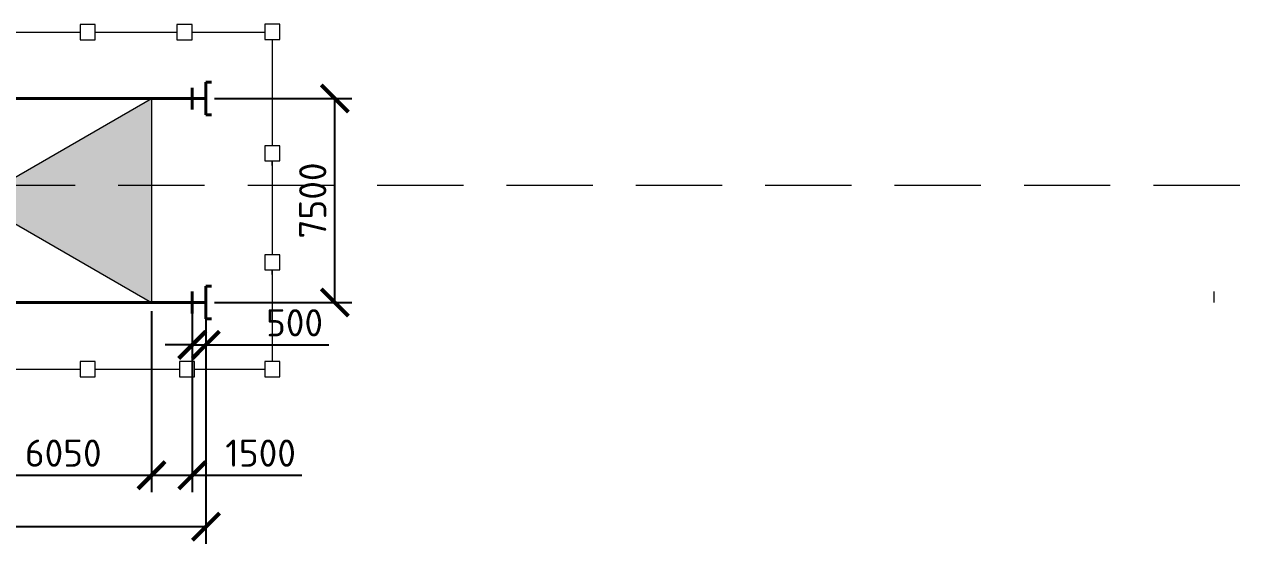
# Model space of a CAD drawing. Header units: millimetres. Extents: x -782 to 10910, y 3841 to 13237.
# Drawn here: x 6514.4 to 6603.9, y 8184.1 to 8222.3 of the extents above; entities that cross this region are included whole.
import ezdxf

# ---------------------------------------------------------------- set-up
doc = ezdxf.new("R2010")
doc.units = ezdxf.units.MM
doc.linetypes.add('штриховая2', pattern=[9.525, 6.35, -3.175])
doc.styles.add('2.5', font='isocpeur.ttf', dxfattribs={"height": 2})
doc.dimstyles.new('М500 стройгенп', dxfattribs={"dimtxt": 2, "dimasz": 2, "dimexe": 1.25, "dimexo": 0.625, "dimtad": 1, "dimlfac": 500, "dimtxsty": '2.5', "dimblk": 'ARCHTICK', "dimcen": 2.5, "dimadec": 0, "dimazin": 0, "dimtfac": 1, "dimtmove": 0, "dimatfit": 3, "dimfxl": 1, "dimarcsym": 0})

# ---------------------------------------------------------------- blocks, each defined once
blk = doc.blocks.new('_ArchTick')
at = {"color": 0, "linetype": 'ByBlock', "const_width": 0.15}
blk.add_lwpolyline([(-0.5, -0.5), (0.5, 0.5)], dxfattribs=at)
blk = doc.blocks.new('*D531')
at = {"color": 0, "lineweight": -2, "transparency": 16777216}
for p, q in [((6510.781, 8208.705), (6510.781, 8187.879)), ((6523.781, 8201.205), (6523.781, 8187.879)), ((6510.781, 8189.129), (6523.781, 8189.129))]:
    blk.add_line(p, q, dxfattribs=at)
at = {"layer": 'Defpoints', "color": 0, "lineweight": 30, "transparency": 16777216}
for p in [(6510.781, 8209.33), (6523.781, 8201.83), (6523.781, 8189.129)]:
    blk.add_point(p, dxfattribs=at)
at = {"color": 0, "lineweight": -2, "transparency": 16777216, "xscale": 2, "yscale": 2, "zscale": 2, "rotation": 180}
blk.add_blockref('_ArchTick', (6510.781, 8189.129), dxfattribs=at)
at = {"color": 0, "lineweight": -2, "transparency": 16777216, "xscale": 2, "yscale": 2, "zscale": 2}
blk.add_blockref('_ArchTick', (6523.781, 8189.129), dxfattribs=at)
at = {"color": 0, "lineweight": 20, "transparency": 16777216, "insert": (6517.281, 8190.754), "char_height": 2, "attachment_point": 5, "style": '2.5'}
blk.add_mtext('6050', dxfattribs=at)
blk = doc.blocks.new('*D532')
at = {"color": 0, "lineweight": -2, "transparency": 16777216}
for p, q in [((6526.781, 8201.205), (6526.781, 8187.879)), ((6523.781, 8198.571), (6523.781, 8187.879)), ((6523.781, 8189.129), (6526.781, 8189.129)), ((6526.781, 8189.129), (6534.831, 8189.129))]:
    blk.add_line(p, q, dxfattribs=at)
at = {"layer": 'Defpoints', "color": 0, "lineweight": 30, "transparency": 16777216}
for p in [(6526.781, 8201.83), (6523.781, 8199.196), (6526.781, 8189.129)]:
    blk.add_point(p, dxfattribs=at)
at = {"color": 0, "lineweight": -2, "transparency": 16777216, "xscale": 2, "yscale": 2, "zscale": 2, "rotation": 180}
blk.add_blockref('_ArchTick', (6523.781, 8189.129), dxfattribs=at)
at = {"color": 0, "lineweight": -2, "transparency": 16777216, "xscale": 2, "yscale": 2, "zscale": 2}
blk.add_blockref('_ArchTick', (6526.781, 8189.129), dxfattribs=at)
at = {"color": 0, "lineweight": 20, "transparency": 16777216, "insert": (6531.806, 8190.754), "char_height": 2, "attachment_point": 5, "style": '2.5'}
blk.add_mtext('1500', dxfattribs=at)
blk = doc.blocks.new('*D519')
at = {"color": 0, "lineweight": -2, "transparency": 16777216}
for p, q in [((6526.781, 8201.205), (6526.781, 8197.466)), ((6527.781, 8201.205), (6527.781, 8197.466)), ((6526.781, 8198.716), (6524.781, 8198.716)), ((6526.781, 8198.716), (6527.781, 8198.716)), ((6527.781, 8198.716), (6536.831, 8198.716))]:
    blk.add_line(p, q, dxfattribs=at)
at = {"layer": 'Defpoints', "color": 0, "lineweight": 30, "transparency": 16777216}
for p in [(6526.781, 8201.83), (6527.781, 8201.83), (6527.781, 8198.716)]:
    blk.add_point(p, dxfattribs=at)
at = {"color": 0, "lineweight": -2, "transparency": 16777216, "xscale": 2, "yscale": 2, "zscale": 2}
blk.add_blockref('_ArchTick', (6526.781, 8198.716), dxfattribs=at)
at = {"color": 0, "lineweight": -2, "transparency": 16777216, "xscale": 2, "yscale": 2, "zscale": 2, "rotation": 180}
blk.add_blockref('_ArchTick', (6527.781, 8198.716), dxfattribs=at)
at = {"color": 0, "lineweight": 20, "transparency": 16777216, "insert": (6534.306, 8200.341), "char_height": 2, "attachment_point": 5, "style": '2.5'}
blk.add_mtext('500', dxfattribs=at)
blk = doc.blocks.new('*D472')
at = {"color": 0, "lineweight": -2, "transparency": 16777216}
for p, q in [((6371.981, 8201.205), (6371.981, 8184.095)), ((6527.781, 8201.205), (6527.781, 8184.095)), ((6527.781, 8185.345), (6371.981, 8185.345))]:
    blk.add_line(p, q, dxfattribs=at)
at = {"layer": 'Defpoints', "color": 0, "lineweight": 30, "transparency": 16777216}
for p in [(6371.981, 8201.83), (6527.781, 8201.83), (6371.981, 8185.345)]:
    blk.add_point(p, dxfattribs=at)
at = {"color": 0, "lineweight": -2, "transparency": 16777216, "xscale": 2, "yscale": 2, "zscale": 2, "rotation": 180}
blk.add_blockref('_ArchTick', (6371.981, 8185.345), dxfattribs=at)
at = {"color": 0, "lineweight": -2, "transparency": 16777216, "xscale": 2, "yscale": 2, "zscale": 2}
blk.add_blockref('_ArchTick', (6527.781, 8185.345), dxfattribs=at)
at = {"color": 0, "lineweight": 25, "transparency": 16777216, "insert": (6488.981, 8186.97), "char_height": 2, "attachment_point": 5, "style": '2.5'}
blk.add_mtext('77900', dxfattribs=at)
blk = doc.blocks.new('*D524')
at = {"color": 0, "lineweight": -2, "transparency": 16777216}
for p, q in [((6528.406, 8216.83), (6538.519, 8216.83)), ((6537.269, 8201.83), (6537.269, 8216.83)), ((6528.406, 8201.83), (6538.519, 8201.83))]:
    blk.add_line(p, q, dxfattribs=at)
at = {"layer": 'Defpoints', "color": 0, "lineweight": 30, "transparency": 16777216}
for p in [(6527.781, 8216.83), (6537.269, 8216.83), (6527.781, 8201.83)]:
    blk.add_point(p, dxfattribs=at)
at = {"color": 0, "lineweight": -2, "transparency": 16777216, "xscale": 2, "yscale": 2, "zscale": 2}
for p, rotation in [((6537.269, 8216.83), 90), ((6537.269, 8201.83), 270)]:
    blk.add_blockref('_ArchTick', p, dxfattribs=dict(at, rotation=rotation))
at = {"color": 0, "lineweight": 25, "transparency": 16777216, "insert": (6535.644, 8209.33), "char_height": 2, "attachment_point": 5, "rotation": 90, "style": '2.5'}
blk.add_mtext('7500', dxfattribs=at)

msp = doc.modelspace()

# ---------------------------------------------------------------- hatches: boundary and pattern name
at = {"lineweight": 30}
h = msp.add_hatch(color=256, dxfattribs=at)
h.dxf.hatch_style = 1
h.paths.add_polyline_path([(6523.781094, 8216.829829), (6510.781092, 8209.329829), (6523.781094, 8201.829829)])

# ---------------------------------------------------------------- linework, layer by layer
at = {"lineweight": 13}
for p, q in [((6519.640833, 8222.277767), (6518.520835, 8222.277767)), ((6518.520835, 8222.277767), (6518.520835, 8221.157769)), ((6519.640833, 8221.157769), (6519.640833, 8222.277767)), ((6526.764432, 8222.277767), (6525.644434, 8222.277767)), ((6525.644434, 8222.277767), (6525.644434, 8221.157769)), ((6526.764432, 8221.157769), (6526.764432, 8222.277767)), ((6533.22903, 8222.289823), (6532.109032, 8222.289823)), ((6532.109032, 8222.289823), (6532.109032, 8221.169825)), ((6533.22903, 8221.169825), (6533.22903, 8222.289823)), ((6518.520835, 8221.157769), (6519.640833, 8221.157769)), ((6525.644434, 8221.157769), (6526.764432, 8221.157769)), ((6532.109032, 8221.169825), (6533.22903, 8221.169825)), ((6533.22903, 8213.360728), (6532.109032, 8213.360728)), ((6532.109032, 8213.360728), (6532.109032, 8212.240729)), ((6533.22903, 8212.240729), (6533.22903, 8213.360728)), ((6532.109032, 8212.240729), (6533.22903, 8212.240729)), ((6532.669031, 8211.917307), (6532.669031, 8212.240729)), ((6533.22903, 8205.34442), (6532.109032, 8205.34442)), ((6532.109032, 8205.34442), (6532.109032, 8204.224422)), ((6533.22903, 8204.224422), (6533.22903, 8205.34442)), ((6532.109032, 8204.224422), (6533.22903, 8204.224422)), ((6532.669031, 8203.900999), (6532.669031, 8204.224422)), ((6519.640833, 8197.489823), (6518.520835, 8197.489823)), ((6518.520835, 8197.489823), (6518.520835, 8196.369825)), ((6519.640833, 8196.369825), (6519.640833, 8197.489823)), ((6526.945257, 8197.489823), (6525.825259, 8197.489823)), ((6525.825259, 8197.489823), (6525.825259, 8196.369825)), ((6526.945257, 8196.369825), (6526.945257, 8197.489823)), ((6533.22903, 8197.489823), (6532.109032, 8197.489823)), ((6532.109032, 8197.489823), (6532.109032, 8196.369825)), ((6533.22903, 8196.369825), (6533.22903, 8197.489823)), ((6518.520835, 8196.369825), (6519.640833, 8196.369825)), ((6525.825259, 8196.369825), (6526.945257, 8196.369825)), ((6532.109032, 8196.369825), (6533.22903, 8196.369825))]:
    msp.add_line(p, q, dxfattribs=at)
at = {"lineweight": 20}
for p, q in [((6503.64086, 8221.717768), (6518.520835, 8221.717768)), ((6519.640833, 8221.717768), (6525.644434, 8221.717768)), ((6526.764432, 8221.717768), (6532.109032, 8221.717768)), ((6532.681087, 8216.829824), (6532.681087, 8221.169825)), ((6510.781087, 8209.329824), (6523.781089, 8216.829824)), ((6523.781089, 8216.829824), (6523.781089, 8201.829824)), ((6532.681087, 8213.360728), (6532.681087, 8216.829824)), ((6532.681087, 8205.34442), (6532.681087, 8212.240729)), ((6510.781087, 8209.329824), (6523.781089, 8201.829824)), ((6532.681087, 8197.489823), (6532.681087, 8204.224422)), ((6601.981089, 8202.629822), (6601.981089, 8201.829824)), ((6503.64086, 8196.929824), (6518.520835, 8196.929824)), ((6519.640833, 8196.929824), (6525.825259, 8196.929824)), ((6526.945257, 8196.929824), (6532.109032, 8196.929824))]:
    msp.add_line(p, q, dxfattribs=at)
at = {"lineweight": 40}
for p, q in [((6527.781087, 8215.629826), (6527.781087, 8218.029822)), ((6528.181087, 8218.029822), (6527.781087, 8218.029822)), ((6527.781087, 8216.829824), (6388.981087, 8216.829824)), ((6526.781089, 8217.629822), (6526.781089, 8216.029825)), ((6528.181087, 8215.629826), (6527.781087, 8215.629826)), ((6526.781089, 8202.629822), (6526.781089, 8201.029825)), ((6527.781087, 8200.629826), (6527.781087, 8203.029822)), ((6528.181087, 8203.029822), (6527.781087, 8203.029822)), ((6388.981087, 8201.829824), (6527.781087, 8201.829824)), ((6528.181087, 8200.629826), (6527.781087, 8200.629826))]:
    msp.add_line(p, q, dxfattribs=at)
at = {"linetype": 'штриховая2', "lineweight": 20}
msp.add_line((6603.881087, 8210.429824), (6374.081087, 8210.429824), dxfattribs=at)

# ---------------------------------------------------------------- dimensions: what is measured, and where the dimension line sits
at = {"lineweight": 25}
dim = msp.add_linear_dim(base=(6537.268951, 8216.829824), p1=(6527.781087, 8201.829824), p2=(6527.781087, 8216.829824), angle=90, dimstyle='М500 стройгенп', dxfattribs=at)
dim.commit()
dim.dimension.update_dxf_attribs({"geometry": '*D524', "text_midpoint": (6535.643951, 8209.329824)})
at = {"lineweight": 20}
dim = msp.add_linear_dim(base=(6523.781089, 8189.12945), p1=(6510.781087, 8209.329824), p2=(6523.781089, 8201.829824), text='6050', dimstyle='М500 стройгенп', dxfattribs=at)
dim.commit()
dim.dimension.update_dxf_attribs({"geometry": '*D531', "text_midpoint": (6517.281088, 8190.75445)})
at = {"lineweight": 25}
dim = msp.add_linear_dim(base=(6371.981087, 8185.345014), p1=(6527.781087, 8201.829824), p2=(6371.981087, 8201.829824), dimstyle='М500 стройгенп', dxfattribs=at)
dim.commit()
dim.dimension.update_dxf_attribs({"geometry": '*D472', "text_midpoint": (6488.981087, 8185.345014), "dimtype": 160})
at = {"lineweight": 20}
for base, p1, p2, picture, middle in [((6526.781089, 8189.12945), (6523.781089, 8199.196432), (6526.781089, 8201.829824), '*D532', (6531.806089, 8190.75445)), ((6527.781087, 8198.715979), (6526.781089, 8201.829824), (6527.781087, 8201.829824), '*D519', (6534.306087, 8200.340979))]:
    dim = msp.add_linear_dim(base=base, p1=p1, p2=p2, dimstyle='М500 стройгенп', dxfattribs=at)
    dim.commit()
    dim.dimension.update_dxf_attribs({"geometry": picture, "text_midpoint": middle})

doc.saveas('drawing.dxf')
